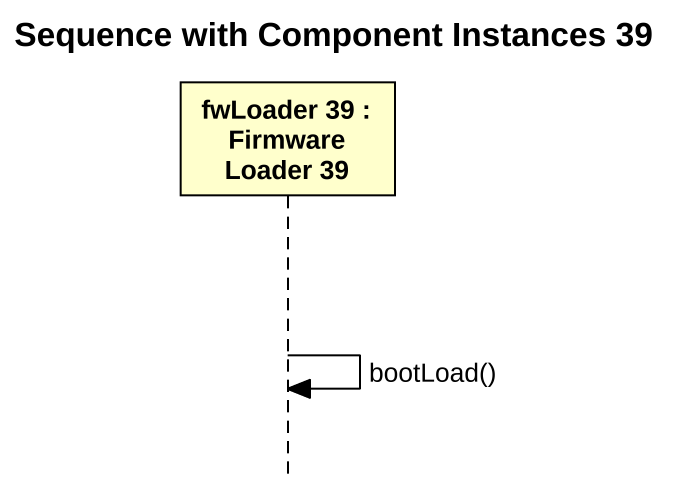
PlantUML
@startuml
title Sequence with Component Instances 39
hide footbox
participant "fwLoader 39 : Firmware Loader 39" as fwLoader_39

fwLoader_39 -> fwLoader_39 : bootLoad()
@enduml
